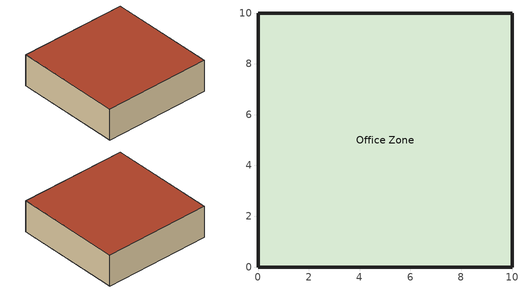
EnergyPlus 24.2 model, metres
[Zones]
Office Zone
 floor ground (Floor Construction): 0,0 0,10 10,10 10,0 z0
 wall outside (Exterior Wall): 0,0 10,0 10,10 0,10 0,0 z0:3
 roof outside (Roof Construction): 0,10 0,0 10,0 10,10 z3
[Building]
Baseline Office: North Axis {deg}=0; Terrain=Suburbs; Loads Convergence Tolerance Value {W}=0.04; Temperature Convergence Tolerance Value {deltaC}=0.4; Solar Distribution=FullInteriorAndExterior; Maximum Number of Warmup Days=25; Minimum Number of Warmup Days=6
[SizingPeriod:DesignDay] Day of Month=21; Dry-Bulb Temperature Range Modifier Type=DefaultMultipliers; Humidity Condition Type=Wetbulb; Barometric Pressure {Pa}=99063; Rain Indicator=No; Snow Indicator=No; Daylight Saving Time Indicator=No; Solar Model Indicator=ASHRAEClearSky
Name | Month | Day Type | Maximum Dry-Bulb Temperature {C} | Daily Dry-Bulb Temperature Range {deltaC} | Wetbulb or DewPoint at Maximum Dry-Bulb {C} | Wind Speed {m/s} | Wind Direction {deg} | ASHRAE Clear Sky Optical Depth for Beam Irradiance (taub) | Sky Clearness
Chicago Summer Design Day | 7 | SummerDesignDay | 33.3 | 10.7 | 23.8 | 5.3 | 230 | 1 | 1
Chicago Winter Design Day | 1 | WinterDesignDay | -17.3 | 0 | -17.3 | 4.9 | 270 | 0 | 0
[Site:Location]
Chicago Ohare Intl Ap: Latitude {deg}=41.98; Longitude {deg}=-87.92; Time Zone {hr}=-6; Elevation {m}=201
[Material] Thermal Absorptance=0.9
Name | Roughness | Thickness {m} | Conductivity {W/m-K} | Density {kg/m3} | Specific Heat {J/kg-K} | Solar Absorptance | Visible Absorptance
Concrete Block | MediumRough | 0.2032 | 1.311 | 2240 | 836.8 | 0.7 | 0.7
Insulation | VeryRough | 0.0508 | 0.04 | 10 | 836.8 | 0.5 | 0.5
Roof Membrane | VeryRough | 0.0095 | 0.16 | 1121.29 | 1460 | 0.7 | 0.7
Concrete Slab | MediumRough | 0.1016 | 1.311 | 2240 | 836.8 | 0.7 | 0.7
[Construction]
Exterior Wall: Concrete Block, Insulation
Roof Construction: Roof Membrane, Insulation
Floor Construction: Concrete Slab
[Zone]
Office Zone: 0, 0, 0, 1, 1, autocalculate, autocalculate
[People]
Office People: Zone or ZoneList or Space or SpaceList=Office Zone; Number of People Schedule=Always On; Number of People Calculation Method=People; Number of People=10; Fraction Radiant=0.3; Activity Level Schedule=Activity Level 120W; Carbon Dioxide Generation Rate {m3/s-W}=3.82E-8; Enable ASHRAE 55 Comfort Warnings=No; Mean Radiant Temperature Calculation Type=EnclosureAveraged; Work Efficiency Schedule=Work Efficiency 0; Clothing Insulation Calculation Method=ClothingInsulationSchedule; Clothing Insulation Schedule=Clothing 1 Clo; Air Velocity Schedule=Air Velocity 0.2; Thermal Comfort Model 1 Type=Fanger
[Lights]
Office Lights: Zone or ZoneList or Space or SpaceList=Office Zone; Schedule=Always On; Design Level Calculation Method=LightingLevel; Lighting Level {W}=1000; Return Air Fraction=0; Fraction Radiant=0.4; Fraction Visible=0.2; Fraction Replaceable=0
[ElectricEquipment]
Office Equipment: Zone or ZoneList or Space or SpaceList=Office Zone; Schedule=Always On; Design Level Calculation Method=EquipmentLevel; Design Level {W}=1500; Fraction Latent=0; Fraction Radiant=0.3; Fraction Lost=0
[ZoneInfiltration:DesignFlowRate]
Office Infiltration: Zone or ZoneList or Space or SpaceList=Office Zone; Schedule=Always On; Design Flow Rate Calculation Method=Flow/Zone; Design Flow Rate {m3/s}=0.05; Constant Term Coefficient=1; Temperature Term Coefficient=0; Velocity Term Coefficient=0; Velocity Squared Term Coefficient=0
[ZoneHVAC:IdealLoadsAirSystem]
Office Ideal Loads: Maximum Heating Supply Air Temperature {C}=50; Minimum Cooling Supply Air Temperature {C}=13; Maximum Heating Supply Air Humidity Ratio {kgWater/kgDryAir}=0.0156; Minimum Cooling Supply Air Humidity Ratio {kgWater/kgDryAir}=0.0077; Heating Limit=NoLimit; Cooling Limit=NoLimit; Heating Availability Schedule=Heating Setpoint Schedule; Cooling Availability Schedule=Cooling Setpoint Schedule
[Zone equipment]
Office Zone: Office Ideal Loads
[ZoneControl:Thermostat]
Office Thermostat: Zone or ZoneList=Office Zone; Control Type Schedule=Dual Setpoint Control Type; Control 1=Office Dual Setpoint
[ThermostatSetpoint:DualSetpoint]
Office Dual Setpoint: Heating Setpoint Temperature Schedule=Heating Setpoint Schedule; Cooling Setpoint Temperature Schedule=Cooling Setpoint Schedule
[Schedule:Constant]
Name | Hourly Value
Always On; Clothing 1 Clo | 1
Heating Setpoint Schedule | 21
Cooling Setpoint Schedule | 24
Dual Setpoint Control Type | 4
Activity Level 120W | 120
Work Efficiency 0 | 0
Air Velocity 0.2 | 0.2
